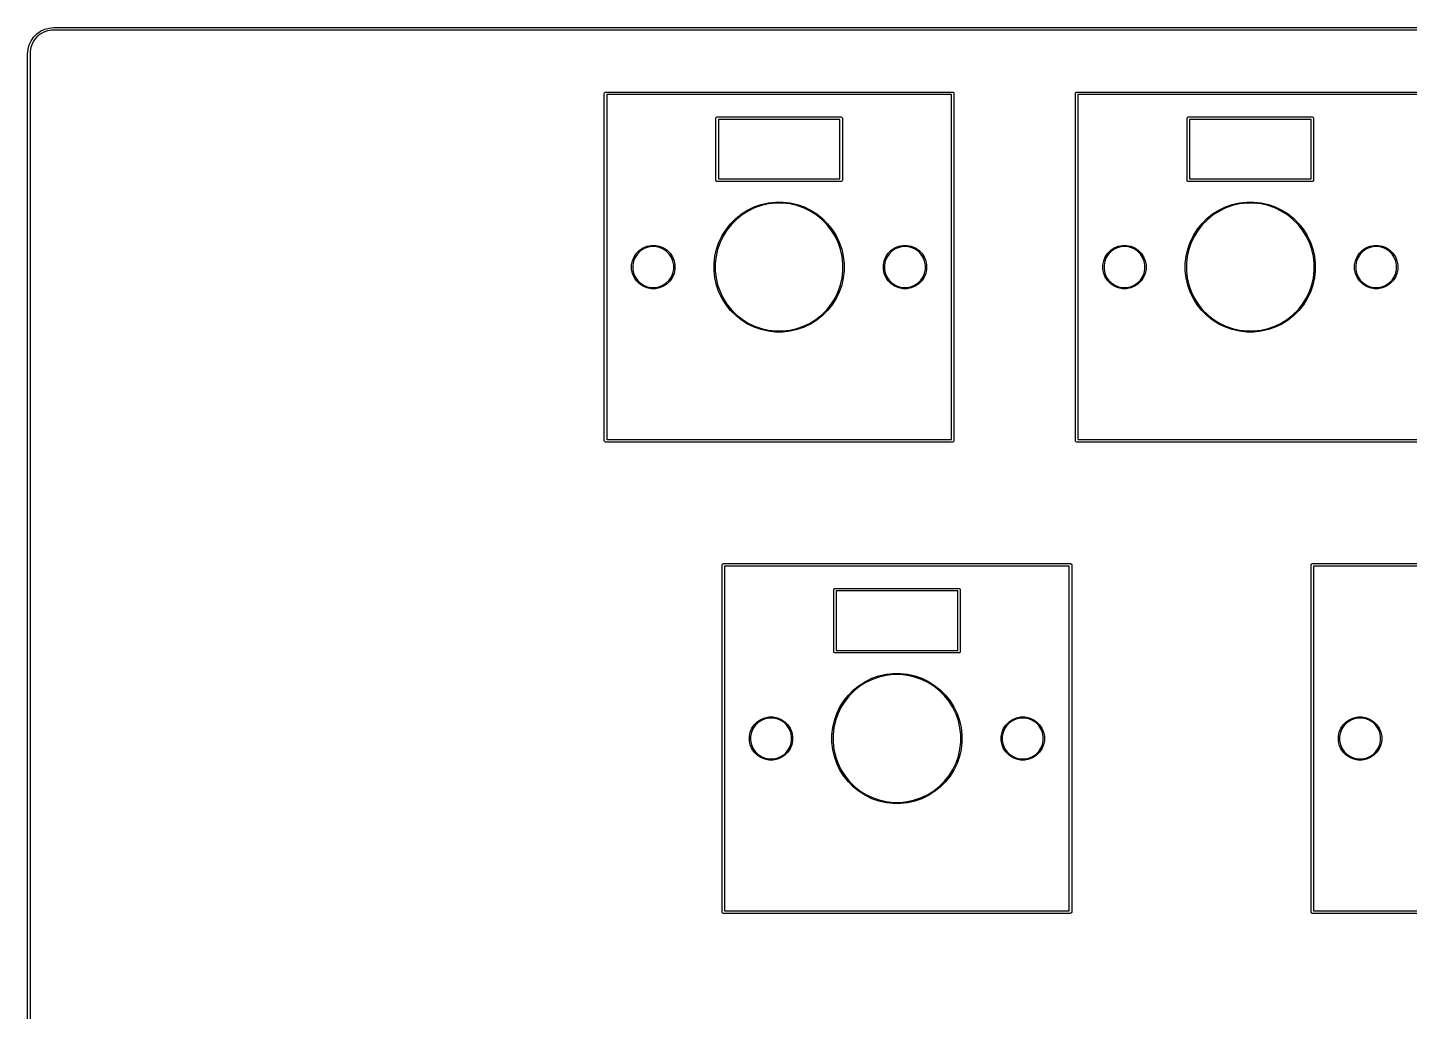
# Model space of a CAD drawing. Extents: x -11 to 295, y -114 to 10.
# Drawn here: x -11.3 to 44.4, y -30 to 9.7 of the extents above; entities that cross this region are included whole.
import ezdxf

# ---------------------------------------------------------------- set-up
doc = ezdxf.new("R2010")
doc.units = 0
doc.layers.add('BLACK', color=7, linetype='CONTINUOUS')

msp = doc.modelspace()

# ---------------------------------------------------------------- linework, layer by layer
at = {"layer": 'BLACK', "linetype": 'CONTINUOUS'}
for p, q in [((-10.924927, 9.404347), (-10.775, 9.509327)), ((-10.775, 9.509327), (-10.609121, 9.586678)), ((-10.496817, 9.521135), (-10.653021, 9.464282)), ((-10.609121, 9.586678), (-10.432331, 9.634048)), ((-10.333114, 9.55), (-10.496817, 9.521135)), ((-10.432331, 9.634048), (-10.25, 9.65)), ((-10.25, 9.55), (-10.333114, 9.55)), ((-10.25, 9.65), (157.25, 9.65)), ((157.225, 9.55), (-10.25, 9.55)), ((-11.284048, 8.782331), (-11.236678, 8.959121)), ((-11.236678, 8.959121), (-11.159327, 9.125)), ((-11.114282, 9.003021), (-11.171135, 8.846817)), ((-11.159327, 9.125), (-11.054347, 9.274927)), ((-11.031167, 9.146979), (-11.114282, 9.003021)), ((-11.054347, 9.274927), (-10.924927, 9.404347)), ((-10.924318, 9.274318), (-11.031167, 9.146979)), ((-10.796979, 9.381167), (-10.924318, 9.274318)), ((-10.653021, 9.464282), (-10.796979, 9.381167)), ((-11.3, 8.6), (-11.284048, 8.782331)), ((-11.3, -84.6), (-11.3, 8.6)), ((-11.171135, 8.846817), (-11.2, 8.683114)), ((-11.2, 8.683114), (-11.2, 8.6)), ((-11.2, 8.6), (-11.2, -84.6)), ((11.95, 7), (11.953806, 7.019134)), ((11.95, -7), (11.95, 7)), ((11.953806, 7.019134), (11.980866, 7.046194)), ((11.980866, 7.046194), (12, 7.05)), ((12, 7.05), (26, 7.05)), ((12.05, 6.95), (12.05, -6.95)), ((25.95, 6.95), (12.05, 6.95)), ((25.95, -6.95), (25.95, 6.95)), ((26, 7.05), (26.019134, 7.046194)), ((26.019134, 7.046194), (26.046194, 7.019134)), ((26.046194, 7.019134), (26.05, 7)), ((26.05, 7), (26.05, -7)), ((30.95, 7), (30.953806, 7.019134)), ((30.95, -7), (30.95, 7)), ((30.953806, 7.019134), (30.980866, 7.046194)), ((30.980866, 7.046194), (31, 7.05)), ((31, 7.05), (45, 7.05)), ((31.05, 6.95), (31.05, -6.95)), ((44.95, 6.95), (31.05, 6.95)), ((16.45, 6), (16.453806, 6.019134)), ((16.45, 3.5), (16.45, 6)), ((16.453806, 6.019134), (16.480866, 6.046194)), ((16.480866, 6.046194), (16.5, 6.05)), ((16.5, 6.05), (21.5, 6.05)), ((16.55, 5.95), (16.55, 3.55)), ((21.45, 5.95), (16.55, 5.95)), ((21.45, 3.55), (21.45, 5.95)), ((21.5, 6.05), (21.519134, 6.046194)), ((21.519134, 6.046194), (21.546194, 6.019134)), ((21.546194, 6.019134), (21.55, 6)), ((21.55, 6), (21.55, 3.5)), ((35.45, 6), (35.453806, 6.019134)), ((35.45, 3.5), (35.45, 6)), ((35.453806, 6.019134), (35.480866, 6.046194)), ((35.480866, 6.046194), (35.5, 6.05)), ((35.5, 6.05), (40.5, 6.05)), ((35.55, 5.95), (35.55, 3.55)), ((40.45, 5.95), (35.55, 5.95)), ((40.45, 3.55), (40.45, 5.95)), ((40.5, 6.05), (40.519134, 6.046194)), ((40.519134, 6.046194), (40.546194, 6.019134)), ((40.546194, 6.019134), (40.55, 6)), ((40.55, 6), (40.55, 3.5)), ((16.453806, 3.480866), (16.45, 3.5)), ((16.480866, 3.453806), (16.453806, 3.480866)), ((16.5, 3.45), (16.480866, 3.453806)), ((21.5, 3.45), (16.5, 3.45)), ((16.55, 3.55), (21.45, 3.55)), ((21.519134, 3.453806), (21.5, 3.45)), ((21.546194, 3.480866), (21.519134, 3.453806)), ((21.55, 3.5), (21.546194, 3.480866)), ((35.453806, 3.480866), (35.45, 3.5)), ((35.480866, 3.453806), (35.453806, 3.480866)), ((35.5, 3.45), (35.480866, 3.453806)), ((40.5, 3.45), (35.5, 3.45)), ((35.55, 3.55), (40.45, 3.55)), ((40.519134, 3.453806), (40.5, 3.45)), ((40.546194, 3.480866), (40.519134, 3.453806)), ((40.55, 3.5), (40.546194, 3.480866)), ((17.480988, 2.140847), (17.730238, 2.297461)), ((17.752461, 2.257251), (17.507574, 2.103378)), ((17.730238, 2.297461), (17.995456, 2.425184)), ((18.013038, 2.382738), (17.752461, 2.257251)), ((17.995456, 2.425184), (18.273307, 2.522408)), ((18.286025, 2.478261), (18.013038, 2.382738)), ((18.273307, 2.522408), (18.560296, 2.587911)), ((18.567992, 2.542618), (18.286025, 2.478261)), ((18.560296, 2.587911), (18.852815, 2.62087)), ((18.855391, 2.575), (18.567992, 2.542618)), ((18.852815, 2.62087), (19.147185, 2.62087)), ((19.144609, 2.575), (18.855391, 2.575)), ((19.432008, 2.542618), (19.144609, 2.575)), ((19.147185, 2.62087), (19.439704, 2.587911)), ((19.713975, 2.478261), (19.432008, 2.542618)), ((19.439704, 2.587911), (19.726693, 2.522408)), ((19.986962, 2.382738), (19.713975, 2.478261)), ((19.726693, 2.522408), (20.004544, 2.425184)), ((20.247539, 2.257251), (19.986962, 2.382738)), ((20.004544, 2.425184), (20.269762, 2.297461)), ((20.492426, 2.103378), (20.247539, 2.257251)), ((20.269762, 2.297461), (20.519012, 2.140847)), ((36.480988, 2.140847), (36.730238, 2.297461)), ((36.752461, 2.257251), (36.507574, 2.103378)), ((36.730238, 2.297461), (36.995456, 2.425184)), ((37.013038, 2.382738), (36.752461, 2.257251)), ((36.995456, 2.425184), (37.273307, 2.522408)), ((37.286025, 2.478261), (37.013038, 2.382738)), ((37.273307, 2.522408), (37.560296, 2.587911)), ((37.567992, 2.542618), (37.286025, 2.478261)), ((37.560296, 2.587911), (37.852815, 2.62087)), ((37.855391, 2.575), (37.567992, 2.542618)), ((37.852815, 2.62087), (38.147185, 2.62087)), ((38.144609, 2.575), (37.855391, 2.575)), ((38.432008, 2.542618), (38.144609, 2.575)), ((38.147185, 2.62087), (38.439704, 2.587911)), ((38.713975, 2.478261), (38.432008, 2.542618)), ((38.439704, 2.587911), (38.726693, 2.522408)), ((38.986962, 2.382738), (38.713975, 2.478261)), ((38.726693, 2.522408), (39.004544, 2.425184)), ((39.247539, 2.257251), (38.986962, 2.382738)), ((39.004544, 2.425184), (39.269762, 2.297461)), ((39.492426, 2.103378), (39.247539, 2.257251)), ((39.269762, 2.297461), (39.519012, 2.140847)), ((16.859153, 1.519012), (17.042689, 1.74916)), ((17.076946, 1.718546), (16.896622, 1.492426)), ((17.042689, 1.74916), (17.25084, 1.957311)), ((17.281454, 1.923054), (17.076946, 1.718546)), ((17.25084, 1.957311), (17.480988, 2.140847)), ((17.507574, 2.103378), (17.281454, 1.923054)), ((20.718546, 1.923054), (20.492426, 2.103378)), ((20.519012, 2.140847), (20.74916, 1.957311)), ((20.923054, 1.718546), (20.718546, 1.923054)), ((20.74916, 1.957311), (20.957311, 1.74916)), ((21.103378, 1.492426), (20.923054, 1.718546)), ((20.957311, 1.74916), (21.140847, 1.519012)), ((35.859153, 1.519012), (36.042689, 1.74916)), ((36.076946, 1.718546), (35.896622, 1.492426)), ((36.042689, 1.74916), (36.25084, 1.957311)), ((36.281454, 1.923054), (36.076946, 1.718546)), ((36.25084, 1.957311), (36.480988, 2.140847)), ((36.507574, 2.103378), (36.281454, 1.923054)), ((39.718546, 1.923054), (39.492426, 2.103378)), ((39.519012, 2.140847), (39.74916, 1.957311)), ((39.923054, 1.718546), (39.718546, 1.923054)), ((39.74916, 1.957311), (39.957311, 1.74916)), ((40.103378, 1.492426), (39.923054, 1.718546)), ((39.957311, 1.74916), (40.140847, 1.519012)), ((16.574816, 1.004544), (16.702539, 1.269762)), ((16.742749, 1.247539), (16.617262, 0.986962)), ((16.702539, 1.269762), (16.859153, 1.519012)), ((16.896622, 1.492426), (16.742749, 1.247539)), ((21.257251, 1.247539), (21.103378, 1.492426)), ((21.140847, 1.519012), (21.297461, 1.269762)), ((21.382738, 0.986962), (21.257251, 1.247539)), ((21.297461, 1.269762), (21.425184, 1.004544)), ((35.574816, 1.004544), (35.702539, 1.269762)), ((35.742749, 1.247539), (35.617262, 0.986962)), ((35.702539, 1.269762), (35.859153, 1.519012)), ((35.896622, 1.492426), (35.742749, 1.247539)), ((40.257251, 1.247539), (40.103378, 1.492426)), ((40.140847, 1.519012), (40.297461, 1.269762)), ((40.382738, 0.986962), (40.257251, 1.247539)), ((40.297461, 1.269762), (40.425184, 1.004544)), ((13.248616, 0.555094), (13.369906, 0.676384)), ((13.399093, 0.640819), (13.284181, 0.525907)), ((13.369906, 0.676384), (13.512528, 0.771681)), ((13.534216, 0.731106), (13.399093, 0.640819)), ((13.512528, 0.771681), (13.671001, 0.837323)), ((13.684356, 0.793296), (13.534216, 0.731106)), ((13.671001, 0.837323), (13.839235, 0.870787)), ((13.843745, 0.825), (13.684356, 0.793296)), ((13.839235, 0.870787), (14.010765, 0.870787)), ((14.006255, 0.825), (13.843745, 0.825)), ((14.165644, 0.793296), (14.006255, 0.825)), ((14.010765, 0.870787), (14.178999, 0.837323)), ((14.315784, 0.731106), (14.165644, 0.793296)), ((14.178999, 0.837323), (14.337472, 0.771681)), ((14.450907, 0.640819), (14.315784, 0.731106)), ((14.337472, 0.771681), (14.480094, 0.676384)), ((14.565819, 0.525907), (14.450907, 0.640819)), ((14.480094, 0.676384), (14.601384, 0.555094)), ((16.412089, 0.439704), (16.477592, 0.726693)), ((16.521739, 0.713975), (16.457382, 0.432008)), ((16.477592, 0.726693), (16.574816, 1.004544)), ((16.617262, 0.986962), (16.521739, 0.713975)), ((21.478261, 0.713975), (21.382738, 0.986962)), ((21.425184, 1.004544), (21.522408, 0.726693)), ((21.542618, 0.432008), (21.478261, 0.713975)), ((21.522408, 0.726693), (21.587911, 0.439704)), ((23.398616, 0.555094), (23.519906, 0.676384)), ((23.549093, 0.640819), (23.434181, 0.525907)), ((23.519906, 0.676384), (23.662528, 0.771681)), ((23.684216, 0.731106), (23.549093, 0.640819)), ((23.662528, 0.771681), (23.821001, 0.837323)), ((23.834356, 0.793296), (23.684216, 0.731106)), ((23.821001, 0.837323), (23.989235, 0.870787)), ((23.993745, 0.825), (23.834356, 0.793296)), ((23.989235, 0.870787), (24.160765, 0.870787)), ((24.156255, 0.825), (23.993745, 0.825)), ((24.315644, 0.793296), (24.156255, 0.825)), ((24.160765, 0.870787), (24.328999, 0.837323)), ((24.465784, 0.731106), (24.315644, 0.793296)), ((24.328999, 0.837323), (24.487472, 0.771681)), ((24.600907, 0.640819), (24.465784, 0.731106)), ((24.487472, 0.771681), (24.630094, 0.676384)), ((24.715819, 0.525907), (24.600907, 0.640819)), ((24.630094, 0.676384), (24.751384, 0.555094)), ((32.248616, 0.555094), (32.369906, 0.676384)), ((32.399093, 0.640819), (32.284181, 0.525907)), ((32.369906, 0.676384), (32.512528, 0.771681)), ((32.534216, 0.731106), (32.399093, 0.640819)), ((32.512528, 0.771681), (32.671001, 0.837323)), ((32.684356, 0.793296), (32.534216, 0.731106)), ((32.671001, 0.837323), (32.839235, 0.870787)), ((32.843745, 0.825), (32.684356, 0.793296)), ((32.839235, 0.870787), (33.010765, 0.870787)), ((33.006255, 0.825), (32.843745, 0.825)), ((33.165644, 0.793296), (33.006255, 0.825)), ((33.010765, 0.870787), (33.178999, 0.837323)), ((33.315784, 0.731106), (33.165644, 0.793296)), ((33.178999, 0.837323), (33.337472, 0.771681)), ((33.450907, 0.640819), (33.315784, 0.731106)), ((33.337472, 0.771681), (33.480094, 0.676384)), ((33.565819, 0.525907), (33.450907, 0.640819)), ((33.480094, 0.676384), (33.601384, 0.555094)), ((35.412089, 0.439704), (35.477592, 0.726693)), ((35.521739, 0.713975), (35.457382, 0.432008)), ((35.477592, 0.726693), (35.574816, 1.004544)), ((35.617262, 0.986962), (35.521739, 0.713975)), ((40.478261, 0.713975), (40.382738, 0.986962)), ((40.425184, 1.004544), (40.522408, 0.726693)), ((40.542618, 0.432008), (40.478261, 0.713975)), ((40.522408, 0.726693), (40.587911, 0.439704)), ((42.398616, 0.555094), (42.519906, 0.676384)), ((42.549093, 0.640819), (42.434181, 0.525907)), ((42.519906, 0.676384), (42.662528, 0.771681)), ((42.684216, 0.731106), (42.549093, 0.640819)), ((42.662528, 0.771681), (42.821001, 0.837323)), ((42.834356, 0.793296), (42.684216, 0.731106)), ((42.821001, 0.837323), (42.989235, 0.870787)), ((42.993745, 0.825), (42.834356, 0.793296)), ((42.989235, 0.870787), (43.160765, 0.870787)), ((43.156255, 0.825), (42.993745, 0.825)), ((43.315644, 0.793296), (43.156255, 0.825)), ((43.160765, 0.870787), (43.328999, 0.837323)), ((43.465784, 0.731106), (43.315644, 0.793296)), ((43.328999, 0.837323), (43.487472, 0.771681)), ((43.600907, 0.640819), (43.465784, 0.731106)), ((43.487472, 0.771681), (43.630094, 0.676384)), ((43.715819, 0.525907), (43.600907, 0.640819)), ((43.630094, 0.676384), (43.751384, 0.555094)), ((13.054213, 0.085765), (13.087677, 0.253999)), ((13.054213, 0.081255), (13.054213, 0.085765)), ((13.054213, -0.085765), (13.054213, 0.081255)), ((13.087677, 0.253999), (13.153319, 0.412472)), ((13.131704, 0.240644), (13.1, 0.081255)), ((13.1, 0.081255), (13.1, -0.081255)), ((13.193894, 0.390784), (13.131704, 0.240644)), ((13.153319, 0.412472), (13.248616, 0.555094)), ((13.284181, 0.525907), (13.193894, 0.390784)), ((14.656106, 0.390784), (14.565819, 0.525907)), ((14.601384, 0.555094), (14.696681, 0.412472)), ((14.718296, 0.240644), (14.656106, 0.390784)), ((14.696681, 0.412472), (14.762323, 0.253999)), ((14.75, 0.081255), (14.718296, 0.240644)), ((14.75, -0.081255), (14.75, 0.081255)), ((14.762323, 0.253999), (14.795787, 0.085765)), ((14.795787, 0.085765), (14.795787, -0.085765)), ((16.37913, 0.147185), (16.412089, 0.439704)), ((16.37913, 0.144609), (16.37913, 0.147185)), ((16.37913, -0.147185), (16.37913, 0.144609)), ((16.457382, 0.432008), (16.425, 0.144609)), ((16.425, 0.144609), (16.425, -0.144609)), ((21.575, 0.144609), (21.542618, 0.432008)), ((21.575, -0.144609), (21.575, 0.144609)), ((21.587911, 0.439704), (21.62087, 0.147185)), ((21.62087, 0.147185), (21.62087, -0.147185)), ((23.204213, 0.085765), (23.237677, 0.253999)), ((23.204213, 0.081255), (23.204213, 0.085765)), ((23.204213, -0.085765), (23.204213, 0.081255)), ((23.237677, 0.253999), (23.303319, 0.412472)), ((23.281704, 0.240644), (23.25, 0.081255)), ((23.25, 0.081255), (23.25, -0.081255)), ((23.343894, 0.390784), (23.281704, 0.240644)), ((23.303319, 0.412472), (23.398616, 0.555094)), ((23.434181, 0.525907), (23.343894, 0.390784)), ((24.806106, 0.390784), (24.715819, 0.525907)), ((24.751384, 0.555094), (24.846681, 0.412472)), ((24.868296, 0.240644), (24.806106, 0.390784)), ((24.846681, 0.412472), (24.912323, 0.253999)), ((24.9, 0.081255), (24.868296, 0.240644)), ((24.9, -0.081255), (24.9, 0.081255)), ((24.912323, 0.253999), (24.945787, 0.085765)), ((24.945787, 0.085765), (24.945787, -0.085765)), ((32.054213, 0.085765), (32.087677, 0.253999)), ((32.054213, 0.081255), (32.054213, 0.085765)), ((32.054213, -0.085765), (32.054213, 0.081255)), ((32.087677, 0.253999), (32.153319, 0.412472)), ((32.131704, 0.240644), (32.1, 0.081255)), ((32.1, 0.081255), (32.1, -0.081255)), ((32.193894, 0.390784), (32.131704, 0.240644)), ((32.153319, 0.412472), (32.248616, 0.555094)), ((32.284181, 0.525907), (32.193894, 0.390784)), ((33.656106, 0.390784), (33.565819, 0.525907)), ((33.601384, 0.555094), (33.696681, 0.412472)), ((33.718296, 0.240644), (33.656106, 0.390784)), ((33.696681, 0.412472), (33.762323, 0.253999)), ((33.75, 0.081255), (33.718296, 0.240644)), ((33.75, -0.081255), (33.75, 0.081255)), ((33.762323, 0.253999), (33.795787, 0.085765)), ((33.795787, 0.085765), (33.795787, -0.085765)), ((35.37913, 0.147185), (35.412089, 0.439704)), ((35.37913, 0.144609), (35.37913, 0.147185)), ((35.37913, -0.147185), (35.37913, 0.144609)), ((35.457382, 0.432008), (35.425, 0.144609)), ((35.425, 0.144609), (35.425, -0.144609)), ((40.575, 0.144609), (40.542618, 0.432008)), ((40.575, -0.144609), (40.575, 0.144609)), ((40.587911, 0.439704), (40.62087, 0.147185)), ((40.62087, 0.147185), (40.62087, -0.147185)), ((42.204213, 0.085765), (42.237677, 0.253999)), ((42.204213, 0.081255), (42.204213, 0.085765)), ((42.204213, -0.085765), (42.204213, 0.081255)), ((42.237677, 0.253999), (42.303319, 0.412472)), ((42.281704, 0.240644), (42.25, 0.081255)), ((42.25, 0.081255), (42.25, -0.081255)), ((42.343894, 0.390784), (42.281704, 0.240644)), ((42.303319, 0.412472), (42.398616, 0.555094)), ((42.434181, 0.525907), (42.343894, 0.390784)), ((43.806106, 0.390784), (43.715819, 0.525907)), ((43.751384, 0.555094), (43.846681, 0.412472)), ((43.868296, 0.240644), (43.806106, 0.390784)), ((43.846681, 0.412472), (43.912323, 0.253999)), ((43.9, 0.081255), (43.868296, 0.240644)), ((43.9, -0.081255), (43.9, 0.081255)), ((43.912323, 0.253999), (43.945787, 0.085765)), ((43.945787, 0.085765), (43.945787, -0.085765)), ((13.087677, -0.253999), (13.054213, -0.085765)), ((13.153319, -0.412472), (13.087677, -0.253999)), ((13.1, -0.081255), (13.131704, -0.240644)), ((13.131704, -0.240644), (13.193894, -0.390784)), ((13.248616, -0.555094), (13.153319, -0.412472)), ((13.193894, -0.390784), (13.284181, -0.525907)), ((13.369906, -0.676384), (13.248616, -0.555094)), ((13.284181, -0.525907), (13.399093, -0.640819)), ((14.450907, -0.640819), (14.565819, -0.525907)), ((14.601384, -0.555094), (14.480094, -0.676384)), ((14.565819, -0.525907), (14.656106, -0.390784)), ((14.696681, -0.412472), (14.601384, -0.555094)), ((14.656106, -0.390784), (14.718296, -0.240644)), ((14.762323, -0.253999), (14.696681, -0.412472)), ((14.718296, -0.240644), (14.75, -0.081255)), ((14.795787, -0.085765), (14.762323, -0.253999)), ((16.412089, -0.439704), (16.37913, -0.147185)), ((16.477592, -0.726693), (16.412089, -0.439704)), ((16.425, -0.144609), (16.457382, -0.432008)), ((16.457382, -0.432008), (16.521739, -0.713975)), ((21.478261, -0.713975), (21.542618, -0.432008)), ((21.587911, -0.439704), (21.522408, -0.726693)), ((21.542618, -0.432008), (21.575, -0.144609)), ((21.62087, -0.147185), (21.587911, -0.439704)), ((23.237677, -0.253999), (23.204213, -0.085765)), ((23.303319, -0.412472), (23.237677, -0.253999)), ((23.25, -0.081255), (23.281704, -0.240644)), ((23.281704, -0.240644), (23.343894, -0.390784)), ((23.398616, -0.555094), (23.303319, -0.412472)), ((23.343894, -0.390784), (23.434181, -0.525907)), ((23.519906, -0.676384), (23.398616, -0.555094)), ((23.434181, -0.525907), (23.549093, -0.640819)), ((24.600907, -0.640819), (24.715819, -0.525907)), ((24.751384, -0.555094), (24.630094, -0.676384)), ((24.715819, -0.525907), (24.806106, -0.390784)), ((24.846681, -0.412472), (24.751384, -0.555094)), ((24.806106, -0.390784), (24.868296, -0.240644)), ((24.912323, -0.253999), (24.846681, -0.412472)), ((24.868296, -0.240644), (24.9, -0.081255)), ((24.945787, -0.085765), (24.912323, -0.253999)), ((32.087677, -0.253999), (32.054213, -0.085765)), ((32.153319, -0.412472), (32.087677, -0.253999)), ((32.1, -0.081255), (32.131704, -0.240644)), ((32.131704, -0.240644), (32.193894, -0.390784)), ((32.248616, -0.555094), (32.153319, -0.412472)), ((32.193894, -0.390784), (32.284181, -0.525907)), ((32.369906, -0.676384), (32.248616, -0.555094)), ((32.284181, -0.525907), (32.399093, -0.640819)), ((33.450907, -0.640819), (33.565819, -0.525907)), ((33.601384, -0.555094), (33.480094, -0.676384)), ((33.565819, -0.525907), (33.656106, -0.390784)), ((33.696681, -0.412472), (33.601384, -0.555094)), ((33.656106, -0.390784), (33.718296, -0.240644)), ((33.762323, -0.253999), (33.696681, -0.412472)), ((33.718296, -0.240644), (33.75, -0.081255)), ((33.795787, -0.085765), (33.762323, -0.253999)), ((35.412089, -0.439704), (35.37913, -0.147185)), ((35.477592, -0.726693), (35.412089, -0.439704)), ((35.425, -0.144609), (35.457382, -0.432008)), ((35.457382, -0.432008), (35.521739, -0.713975)), ((40.478261, -0.713975), (40.542618, -0.432008)), ((40.587911, -0.439704), (40.522408, -0.726693)), ((40.542618, -0.432008), (40.575, -0.144609)), ((40.62087, -0.147185), (40.587911, -0.439704)), ((42.237677, -0.253999), (42.204213, -0.085765)), ((42.303319, -0.412472), (42.237677, -0.253999)), ((42.25, -0.081255), (42.281704, -0.240644)), ((42.281704, -0.240644), (42.343894, -0.390784)), ((42.398616, -0.555094), (42.303319, -0.412472)), ((42.343894, -0.390784), (42.434181, -0.525907)), ((42.519906, -0.676384), (42.398616, -0.555094)), ((42.434181, -0.525907), (42.549093, -0.640819)), ((43.600907, -0.640819), (43.715819, -0.525907)), ((43.751384, -0.555094), (43.630094, -0.676384)), ((43.715819, -0.525907), (43.806106, -0.390784)), ((43.846681, -0.412472), (43.751384, -0.555094)), ((43.806106, -0.390784), (43.868296, -0.240644)), ((43.912323, -0.253999), (43.846681, -0.412472)), ((43.868296, -0.240644), (43.9, -0.081255)), ((43.945787, -0.085765), (43.912323, -0.253999)), ((13.512528, -0.771681), (13.369906, -0.676384)), ((13.399093, -0.640819), (13.534216, -0.731106)), ((13.671001, -0.837323), (13.512528, -0.771681)), ((13.534216, -0.731106), (13.684356, -0.793296)), ((13.839235, -0.870787), (13.671001, -0.837323)), ((13.684356, -0.793296), (13.843745, -0.825)), ((14.010765, -0.870787), (13.839235, -0.870787)), ((13.843745, -0.825), (14.006255, -0.825)), ((14.006255, -0.825), (14.165644, -0.793296)), ((14.178999, -0.837323), (14.010765, -0.870787)), ((14.165644, -0.793296), (14.315784, -0.731106)), ((14.337472, -0.771681), (14.178999, -0.837323)), ((14.315784, -0.731106), (14.450907, -0.640819)), ((14.480094, -0.676384), (14.337472, -0.771681)), ((16.574816, -1.004544), (16.477592, -0.726693)), ((16.521739, -0.713975), (16.617262, -0.986962)), ((16.702539, -1.269762), (16.574816, -1.004544)), ((16.617262, -0.986962), (16.742749, -1.247539)), ((21.257251, -1.247539), (21.382738, -0.986962)), ((21.425184, -1.004544), (21.297461, -1.269762)), ((21.382738, -0.986962), (21.478261, -0.713975)), ((21.522408, -0.726693), (21.425184, -1.004544)), ((23.662528, -0.771681), (23.519906, -0.676384)), ((23.549093, -0.640819), (23.684216, -0.731106)), ((23.821001, -0.837323), (23.662528, -0.771681)), ((23.684216, -0.731106), (23.834356, -0.793296)), ((23.989235, -0.870787), (23.821001, -0.837323)), ((23.834356, -0.793296), (23.993745, -0.825)), ((24.160765, -0.870787), (23.989235, -0.870787)), ((23.993745, -0.825), (24.156255, -0.825)), ((24.156255, -0.825), (24.315644, -0.793296)), ((24.328999, -0.837323), (24.160765, -0.870787)), ((24.315644, -0.793296), (24.465784, -0.731106)), ((24.487472, -0.771681), (24.328999, -0.837323)), ((24.465784, -0.731106), (24.600907, -0.640819)), ((24.630094, -0.676384), (24.487472, -0.771681)), ((32.512528, -0.771681), (32.369906, -0.676384)), ((32.399093, -0.640819), (32.534216, -0.731106)), ((32.671001, -0.837323), (32.512528, -0.771681)), ((32.534216, -0.731106), (32.684356, -0.793296)), ((32.839235, -0.870787), (32.671001, -0.837323)), ((32.684356, -0.793296), (32.843745, -0.825)), ((33.010765, -0.870787), (32.839235, -0.870787)), ((32.843745, -0.825), (33.006255, -0.825)), ((33.006255, -0.825), (33.165644, -0.793296)), ((33.178999, -0.837323), (33.010765, -0.870787)), ((33.165644, -0.793296), (33.315784, -0.731106)), ((33.337472, -0.771681), (33.178999, -0.837323)), ((33.315784, -0.731106), (33.450907, -0.640819)), ((33.480094, -0.676384), (33.337472, -0.771681)), ((35.574816, -1.004544), (35.477592, -0.726693)), ((35.521739, -0.713975), (35.617262, -0.986962)), ((35.702539, -1.269762), (35.574816, -1.004544)), ((35.617262, -0.986962), (35.742749, -1.247539)), ((40.257251, -1.247539), (40.382738, -0.986962)), ((40.425184, -1.004544), (40.297461, -1.269762)), ((40.382738, -0.986962), (40.478261, -0.713975)), ((40.522408, -0.726693), (40.425184, -1.004544)), ((42.662528, -0.771681), (42.519906, -0.676384)), ((42.549093, -0.640819), (42.684216, -0.731106)), ((42.821001, -0.837323), (42.662528, -0.771681)), ((42.684216, -0.731106), (42.834356, -0.793296)), ((42.989235, -0.870787), (42.821001, -0.837323)), ((42.834356, -0.793296), (42.993745, -0.825)), ((43.160765, -0.870787), (42.989235, -0.870787)), ((42.993745, -0.825), (43.156255, -0.825)), ((43.156255, -0.825), (43.315644, -0.793296)), ((43.328999, -0.837323), (43.160765, -0.870787)), ((43.315644, -0.793296), (43.465784, -0.731106)), ((43.487472, -0.771681), (43.328999, -0.837323)), ((43.465784, -0.731106), (43.600907, -0.640819)), ((43.630094, -0.676384), (43.487472, -0.771681)), ((16.859153, -1.519012), (16.702539, -1.269762)), ((16.742749, -1.247539), (16.896622, -1.492426)), ((17.042689, -1.74916), (16.859153, -1.519012)), ((16.896622, -1.492426), (17.076946, -1.718546)), ((20.923054, -1.718546), (21.103378, -1.492426)), ((21.140847, -1.519012), (20.957311, -1.74916)), ((21.103378, -1.492426), (21.257251, -1.247539)), ((21.297461, -1.269762), (21.140847, -1.519012)), ((35.859153, -1.519012), (35.702539, -1.269762)), ((35.742749, -1.247539), (35.896622, -1.492426)), ((36.042689, -1.74916), (35.859153, -1.519012)), ((35.896622, -1.492426), (36.076946, -1.718546)), ((39.923054, -1.718546), (40.103378, -1.492426)), ((40.140847, -1.519012), (39.957311, -1.74916)), ((40.103378, -1.492426), (40.257251, -1.247539)), ((40.297461, -1.269762), (40.140847, -1.519012)), ((17.25084, -1.957311), (17.042689, -1.74916)), ((17.076946, -1.718546), (17.281454, -1.923054)), ((17.480988, -2.140847), (17.25084, -1.957311)), ((17.281454, -1.923054), (17.507574, -2.103378)), ((17.730238, -2.297461), (17.480988, -2.140847)), ((17.507574, -2.103378), (17.752461, -2.257251)), ((20.247539, -2.257251), (20.492426, -2.103378)), ((20.519012, -2.140847), (20.269762, -2.297461)), ((20.492426, -2.103378), (20.718546, -1.923054)), ((20.74916, -1.957311), (20.519012, -2.140847)), ((20.718546, -1.923054), (20.923054, -1.718546)), ((20.957311, -1.74916), (20.74916, -1.957311)), ((36.25084, -1.957311), (36.042689, -1.74916)), ((36.076946, -1.718546), (36.281454, -1.923054)), ((36.480988, -2.140847), (36.25084, -1.957311)), ((36.281454, -1.923054), (36.507574, -2.103378)), ((36.730238, -2.297461), (36.480988, -2.140847)), ((36.507574, -2.103378), (36.752461, -2.257251)), ((39.247539, -2.257251), (39.492426, -2.103378)), ((39.519012, -2.140847), (39.269762, -2.297461)), ((39.492426, -2.103378), (39.718546, -1.923054)), ((39.74916, -1.957311), (39.519012, -2.140847)), ((39.718546, -1.923054), (39.923054, -1.718546)), ((39.957311, -1.74916), (39.74916, -1.957311)), ((17.995456, -2.425184), (17.730238, -2.297461)), ((17.752461, -2.257251), (18.013038, -2.382738)), ((18.273307, -2.522408), (17.995456, -2.425184)), ((18.013038, -2.382738), (18.286025, -2.478261)), ((18.560296, -2.587911), (18.273307, -2.522408)), ((18.286025, -2.478261), (18.567992, -2.542618)), ((18.852815, -2.62087), (18.560296, -2.587911)), ((18.567992, -2.542618), (18.855391, -2.575)), ((19.147185, -2.62087), (18.852815, -2.62087)), ((18.855391, -2.575), (19.144609, -2.575)), ((19.144609, -2.575), (19.432008, -2.542618)), ((19.439704, -2.587911), (19.147185, -2.62087)), ((19.432008, -2.542618), (19.713975, -2.478261)), ((19.726693, -2.522408), (19.439704, -2.587911)), ((19.713975, -2.478261), (19.986962, -2.382738)), ((20.004544, -2.425184), (19.726693, -2.522408)), ((19.986962, -2.382738), (20.247539, -2.257251)), ((20.269762, -2.297461), (20.004544, -2.425184)), ((36.995456, -2.425184), (36.730238, -2.297461)), ((36.752461, -2.257251), (37.013038, -2.382738)), ((37.273307, -2.522408), (36.995456, -2.425184)), ((37.013038, -2.382738), (37.286025, -2.478261)), ((37.560296, -2.587911), (37.273307, -2.522408)), ((37.286025, -2.478261), (37.567992, -2.542618)), ((37.852815, -2.62087), (37.560296, -2.587911)), ((37.567992, -2.542618), (37.855391, -2.575)), ((38.147185, -2.62087), (37.852815, -2.62087)), ((37.855391, -2.575), (38.144609, -2.575)), ((38.144609, -2.575), (38.432008, -2.542618)), ((38.439704, -2.587911), (38.147185, -2.62087)), ((38.432008, -2.542618), (38.713975, -2.478261)), ((38.726693, -2.522408), (38.439704, -2.587911)), ((38.713975, -2.478261), (38.986962, -2.382738)), ((39.004544, -2.425184), (38.726693, -2.522408)), ((38.986962, -2.382738), (39.247539, -2.257251)), ((39.269762, -2.297461), (39.004544, -2.425184)), ((11.953806, -7.019134), (11.95, -7)), ((11.980866, -7.046194), (11.953806, -7.019134)), ((12, -7.05), (11.980866, -7.046194)), ((26, -7.05), (12, -7.05)), ((12.05, -6.95), (25.95, -6.95)), ((26.019134, -7.046194), (26, -7.05)), ((26.046194, -7.019134), (26.019134, -7.046194)), ((26.05, -7), (26.046194, -7.019134)), ((30.953806, -7.019134), (30.95, -7)), ((30.980866, -7.046194), (30.953806, -7.019134)), ((31, -7.05), (30.980866, -7.046194)), ((45, -7.05), (31, -7.05)), ((31.05, -6.95), (44.95, -6.95)), ((16.7, -12), (16.703806, -11.980866)), ((16.7, -26), (16.7, -12)), ((16.703806, -11.980866), (16.730866, -11.953806)), ((16.730866, -11.953806), (16.75, -11.95)), ((16.75, -11.95), (30.75, -11.95)), ((16.8, -12.05), (16.8, -25.95)), ((30.7, -12.05), (16.8, -12.05)), ((30.7, -25.95), (30.7, -12.05)), ((30.75, -11.95), (30.769134, -11.953806)), ((30.769134, -11.953806), (30.796194, -11.980866)), ((30.796194, -11.980866), (30.8, -12)), ((30.8, -12), (30.8, -26)), ((40.45, -12), (40.453806, -11.980866)), ((40.45, -26), (40.45, -12)), ((40.453806, -11.980866), (40.480866, -11.953806)), ((40.480866, -11.953806), (40.5, -11.95)), ((40.5, -11.95), (54.5, -11.95)), ((40.55, -12.05), (40.55, -25.95)), ((54.45, -12.05), (40.55, -12.05)), ((21.2, -13), (21.203806, -12.980866)), ((21.2, -15.5), (21.2, -13)), ((21.203806, -12.980866), (21.230866, -12.953806)), ((21.230866, -12.953806), (21.25, -12.95)), ((21.25, -12.95), (26.25, -12.95)), ((21.3, -13.05), (21.3, -15.45)), ((26.2, -13.05), (21.3, -13.05)), ((26.2, -15.45), (26.2, -13.05)), ((26.25, -12.95), (26.269134, -12.953806)), ((26.269134, -12.953806), (26.296194, -12.980866)), ((26.296194, -12.980866), (26.3, -13)), ((26.3, -13), (26.3, -15.5)), ((21.203806, -15.519134), (21.2, -15.5)), ((21.230866, -15.546194), (21.203806, -15.519134)), ((21.25, -15.55), (21.230866, -15.546194)), ((26.25, -15.55), (21.25, -15.55)), ((21.3, -15.45), (26.2, -15.45)), ((26.269134, -15.546194), (26.25, -15.55)), ((26.296194, -15.519134), (26.269134, -15.546194)), ((26.3, -15.5), (26.296194, -15.519134)), ((22.230988, -16.859153), (22.480238, -16.702539)), ((22.480238, -16.702539), (22.745456, -16.574816)), ((22.763038, -16.617262), (22.502461, -16.742749)), ((22.745456, -16.574816), (23.023307, -16.477592)), ((23.036025, -16.521739), (22.763038, -16.617262)), ((23.023307, -16.477592), (23.310296, -16.412089)), ((23.317992, -16.457382), (23.036025, -16.521739)), ((23.310296, -16.412089), (23.602815, -16.37913)), ((23.605391, -16.425), (23.317992, -16.457382)), ((23.602815, -16.37913), (23.897185, -16.37913)), ((23.894609, -16.425), (23.605391, -16.425)), ((24.182008, -16.457382), (23.894609, -16.425)), ((23.897185, -16.37913), (24.189704, -16.412089)), ((24.463975, -16.521739), (24.182008, -16.457382)), ((24.189704, -16.412089), (24.476693, -16.477592)), ((24.736962, -16.617262), (24.463975, -16.521739)), ((24.476693, -16.477592), (24.754544, -16.574816)), ((24.997539, -16.742749), (24.736962, -16.617262)), ((24.754544, -16.574816), (25.019762, -16.702539)), ((25.019762, -16.702539), (25.269012, -16.859153)), ((21.609153, -17.480988), (21.792689, -17.25084)), ((21.792689, -17.25084), (22.00084, -17.042689)), ((22.031454, -17.076946), (21.826946, -17.281454)), ((22.00084, -17.042689), (22.230988, -16.859153)), ((22.257574, -16.896622), (22.031454, -17.076946)), ((22.502461, -16.742749), (22.257574, -16.896622)), ((25.242426, -16.896622), (24.997539, -16.742749)), ((25.468546, -17.076946), (25.242426, -16.896622)), ((25.269012, -16.859153), (25.49916, -17.042689)), ((25.673054, -17.281454), (25.468546, -17.076946)), ((25.49916, -17.042689), (25.707311, -17.25084)), ((25.707311, -17.25084), (25.890847, -17.480988)), ((21.324816, -17.995456), (21.452539, -17.730238)), ((21.492749, -17.752461), (21.367262, -18.013038)), ((21.452539, -17.730238), (21.609153, -17.480988)), ((21.646622, -17.507574), (21.492749, -17.752461)), ((21.826946, -17.281454), (21.646622, -17.507574)), ((25.853378, -17.507574), (25.673054, -17.281454)), ((26.007251, -17.752461), (25.853378, -17.507574)), ((25.890847, -17.480988), (26.047461, -17.730238)), ((26.132738, -18.013038), (26.007251, -17.752461)), ((26.047461, -17.730238), (26.175184, -17.995456)), ((17.998616, -18.444906), (18.119906, -18.323616)), ((18.149093, -18.359181), (18.034181, -18.474093)), ((18.119906, -18.323616), (18.262528, -18.228319)), ((18.284216, -18.268894), (18.149093, -18.359181)), ((18.262528, -18.228319), (18.421001, -18.162677)), ((18.434356, -18.206704), (18.284216, -18.268894)), ((18.421001, -18.162677), (18.589235, -18.129213)), ((18.593745, -18.175), (18.434356, -18.206704)), ((18.589235, -18.129213), (18.760765, -18.129213)), ((18.756255, -18.175), (18.593745, -18.175)), ((18.915644, -18.206704), (18.756255, -18.175)), ((18.760765, -18.129213), (18.928999, -18.162677)), ((19.065784, -18.268894), (18.915644, -18.206704)), ((18.928999, -18.162677), (19.087472, -18.228319)), ((19.200907, -18.359181), (19.065784, -18.268894)), ((19.087472, -18.228319), (19.230094, -18.323616)), ((19.315819, -18.474093), (19.200907, -18.359181)), ((19.230094, -18.323616), (19.351384, -18.444906)), ((21.162089, -18.560296), (21.227592, -18.273307)), ((21.271739, -18.286025), (21.207382, -18.567992)), ((21.227592, -18.273307), (21.324816, -17.995456)), ((21.367262, -18.013038), (21.271739, -18.286025)), ((26.228261, -18.286025), (26.132738, -18.013038)), ((26.175184, -17.995456), (26.272408, -18.273307)), ((26.292618, -18.567992), (26.228261, -18.286025)), ((26.272408, -18.273307), (26.337911, -18.560296)), ((28.148616, -18.444906), (28.269906, -18.323616)), ((28.299093, -18.359181), (28.184181, -18.474093)), ((28.269906, -18.323616), (28.412528, -18.228319)), ((28.434216, -18.268894), (28.299093, -18.359181)), ((28.412528, -18.228319), (28.571001, -18.162677)), ((28.584356, -18.206704), (28.434216, -18.268894)), ((28.571001, -18.162677), (28.739235, -18.129213)), ((28.743745, -18.175), (28.584356, -18.206704)), ((28.739235, -18.129213), (28.910765, -18.129213)), ((28.906255, -18.175), (28.743745, -18.175)), ((29.065644, -18.206704), (28.906255, -18.175)), ((28.910765, -18.129213), (29.078999, -18.162677)), ((29.215784, -18.268894), (29.065644, -18.206704)), ((29.078999, -18.162677), (29.237472, -18.228319)), ((29.350907, -18.359181), (29.215784, -18.268894)), ((29.237472, -18.228319), (29.380094, -18.323616)), ((29.465819, -18.474093), (29.350907, -18.359181)), ((29.380094, -18.323616), (29.501384, -18.444906)), ((41.748616, -18.444906), (41.869906, -18.323616)), ((41.899093, -18.359181), (41.784181, -18.474093)), ((41.869906, -18.323616), (42.012528, -18.228319)), ((42.034216, -18.268894), (41.899093, -18.359181)), ((42.012528, -18.228319), (42.171001, -18.162677)), ((42.184356, -18.206704), (42.034216, -18.268894)), ((42.171001, -18.162677), (42.339235, -18.129213)), ((42.343745, -18.175), (42.184356, -18.206704)), ((42.339235, -18.129213), (42.510765, -18.129213)), ((42.506255, -18.175), (42.343745, -18.175)), ((42.665644, -18.206704), (42.506255, -18.175)), ((42.510765, -18.129213), (42.678999, -18.162677)), ((42.815784, -18.268894), (42.665644, -18.206704)), ((42.678999, -18.162677), (42.837472, -18.228319)), ((42.950907, -18.359181), (42.815784, -18.268894)), ((42.837472, -18.228319), (42.980094, -18.323616)), ((43.065819, -18.474093), (42.950907, -18.359181)), ((42.980094, -18.323616), (43.101384, -18.444906)), ((17.804213, -18.914235), (17.837677, -18.746001)), ((17.804213, -18.918745), (17.804213, -18.914235)), ((17.804213, -19.085765), (17.804213, -18.918745)), ((17.837677, -18.746001), (17.903319, -18.587528)), ((17.881704, -18.759356), (17.85, -18.918745)), ((17.85, -18.918745), (17.85, -19.081255)), ((17.943894, -18.609216), (17.881704, -18.759356)), ((17.903319, -18.587528), (17.998616, -18.444906)), ((18.034181, -18.474093), (17.943894, -18.609216)), ((19.406106, -18.609216), (19.315819, -18.474093)), ((19.351384, -18.444906), (19.446681, -18.587528)), ((19.468296, -18.759356), (19.406106, -18.609216)), ((19.446681, -18.587528), (19.512323, -18.746001)), ((19.5, -18.918745), (19.468296, -18.759356)), ((19.5, -19.081255), (19.5, -18.918745)), ((19.512323, -18.746001), (19.545787, -18.914235)), ((19.545787, -18.914235), (19.545787, -19.085765)), ((21.12913, -18.852815), (21.162089, -18.560296)), ((21.12913, -18.855391), (21.12913, -18.852815)), ((21.12913, -19.147185), (21.12913, -18.855391)), ((21.207382, -18.567992), (21.175, -18.855391)), ((21.175, -18.855391), (21.175, -19.144609)), ((26.325, -18.855391), (26.292618, -18.567992)), ((26.325, -19.144609), (26.325, -18.855391)), ((26.337911, -18.560296), (26.37087, -18.852815)), ((26.37087, -18.852815), (26.37087, -19.147185)), ((27.954213, -18.914235), (27.987677, -18.746001)), ((27.954213, -18.918745), (27.954213, -18.914235)), ((27.954213, -19.085765), (27.954213, -18.918745)), ((27.987677, -18.746001), (28.053319, -18.587528)), ((28.031704, -18.759356), (28, -18.918745)), ((28, -18.918745), (28, -19.081255)), ((28.093894, -18.609216), (28.031704, -18.759356)), ((28.053319, -18.587528), (28.148616, -18.444906)), ((28.184181, -18.474093), (28.093894, -18.609216)), ((29.556106, -18.609216), (29.465819, -18.474093)), ((29.501384, -18.444906), (29.596681, -18.587528)), ((29.618296, -18.759356), (29.556106, -18.609216)), ((29.596681, -18.587528), (29.662323, -18.746001)), ((29.65, -18.918745), (29.618296, -18.759356)), ((29.65, -19.081255), (29.65, -18.918745)), ((29.662323, -18.746001), (29.695787, -18.914235)), ((29.695787, -18.914235), (29.695787, -19.085765)), ((41.554213, -18.914235), (41.587677, -18.746001)), ((41.554213, -18.918745), (41.554213, -18.914235)), ((41.554213, -19.085765), (41.554213, -18.918745)), ((41.587677, -18.746001), (41.653319, -18.587528)), ((41.631704, -18.759356), (41.6, -18.918745)), ((41.6, -18.918745), (41.6, -19.081255)), ((41.693894, -18.609216), (41.631704, -18.759356)), ((41.653319, -18.587528), (41.748616, -18.444906)), ((41.784181, -18.474093), (41.693894, -18.609216)), ((43.156106, -18.609216), (43.065819, -18.474093)), ((43.101384, -18.444906), (43.196681, -18.587528)), ((43.218296, -18.759356), (43.156106, -18.609216)), ((43.196681, -18.587528), (43.262323, -18.746001)), ((43.25, -18.918745), (43.218296, -18.759356)), ((43.25, -19.081255), (43.25, -18.918745)), ((43.262323, -18.746001), (43.295787, -18.914235)), ((43.295787, -18.914235), (43.295787, -19.085765)), ((17.837677, -19.253999), (17.804213, -19.085765)), ((17.903319, -19.412472), (17.837677, -19.253999)), ((17.85, -19.081255), (17.881704, -19.240644)), ((17.881704, -19.240644), (17.943894, -19.390784)), ((17.998616, -19.555094), (17.903319, -19.412472)), ((17.943894, -19.390784), (18.034181, -19.525907)), ((19.315819, -19.525907), (19.406106, -19.390784)), ((19.446681, -19.412472), (19.351384, -19.555094)), ((19.406106, -19.390784), (19.468296, -19.240644)), ((19.512323, -19.253999), (19.446681, -19.412472)), ((19.468296, -19.240644), (19.5, -19.081255)), ((19.545787, -19.085765), (19.512323, -19.253999)), ((21.162089, -19.439704), (21.12913, -19.147185)), ((21.227592, -19.726693), (21.162089, -19.439704)), ((21.175, -19.144609), (21.207382, -19.432008)), ((21.207382, -19.432008), (21.271739, -19.713975)), ((26.228261, -19.713975), (26.292618, -19.432008)), ((26.337911, -19.439704), (26.272408, -19.726693)), ((26.292618, -19.432008), (26.325, -19.144609)), ((26.37087, -19.147185), (26.337911, -19.439704)), ((27.987677, -19.253999), (27.954213, -19.085765)), ((28.053319, -19.412472), (27.987677, -19.253999)), ((28, -19.081255), (28.031704, -19.240644)), ((28.031704, -19.240644), (28.093894, -19.390784)), ((28.148616, -19.555094), (28.053319, -19.412472)), ((28.093894, -19.390784), (28.184181, -19.525907)), ((29.465819, -19.525907), (29.556106, -19.390784)), ((29.596681, -19.412472), (29.501384, -19.555094)), ((29.556106, -19.390784), (29.618296, -19.240644)), ((29.662323, -19.253999), (29.596681, -19.412472)), ((29.618296, -19.240644), (29.65, -19.081255)), ((29.695787, -19.085765), (29.662323, -19.253999)), ((41.587677, -19.253999), (41.554213, -19.085765)), ((41.653319, -19.412472), (41.587677, -19.253999)), ((41.6, -19.081255), (41.631704, -19.240644)), ((41.631704, -19.240644), (41.693894, -19.390784)), ((41.748616, -19.555094), (41.653319, -19.412472)), ((41.693894, -19.390784), (41.784181, -19.525907)), ((43.065819, -19.525907), (43.156106, -19.390784)), ((43.196681, -19.412472), (43.101384, -19.555094)), ((43.156106, -19.390784), (43.218296, -19.240644)), ((43.262323, -19.253999), (43.196681, -19.412472)), ((43.218296, -19.240644), (43.25, -19.081255)), ((43.295787, -19.085765), (43.262323, -19.253999)), ((18.119906, -19.676384), (17.998616, -19.555094)), ((18.034181, -19.525907), (18.149093, -19.640819)), ((18.262528, -19.771681), (18.119906, -19.676384)), ((18.149093, -19.640819), (18.284216, -19.731106)), ((18.421001, -19.837323), (18.262528, -19.771681)), ((18.284216, -19.731106), (18.434356, -19.793296)), ((18.589235, -19.870787), (18.421001, -19.837323)), ((18.434356, -19.793296), (18.593745, -19.825)), ((18.760765, -19.870787), (18.589235, -19.870787)), ((18.593745, -19.825), (18.756255, -19.825)), ((18.756255, -19.825), (18.915644, -19.793296)), ((18.928999, -19.837323), (18.760765, -19.870787)), ((18.915644, -19.793296), (19.065784, -19.731106)), ((19.087472, -19.771681), (18.928999, -19.837323)), ((19.065784, -19.731106), (19.200907, -19.640819)), ((19.230094, -19.676384), (19.087472, -19.771681)), ((19.200907, -19.640819), (19.315819, -19.525907)), ((19.351384, -19.555094), (19.230094, -19.676384)), ((21.324816, -20.004544), (21.227592, -19.726693)), ((21.271739, -19.713975), (21.367262, -19.986962)), ((21.452539, -20.269762), (21.324816, -20.004544)), ((21.367262, -19.986962), (21.492749, -20.247539)), ((26.007251, -20.247539), (26.132738, -19.986962)), ((26.175184, -20.004544), (26.047461, -20.269762)), ((26.132738, -19.986962), (26.228261, -19.713975)), ((26.272408, -19.726693), (26.175184, -20.004544)), ((28.269906, -19.676384), (28.148616, -19.555094)), ((28.184181, -19.525907), (28.299093, -19.640819)), ((28.412528, -19.771681), (28.269906, -19.676384)), ((28.299093, -19.640819), (28.434216, -19.731106)), ((28.571001, -19.837323), (28.412528, -19.771681)), ((28.434216, -19.731106), (28.584356, -19.793296)), ((28.739235, -19.870787), (28.571001, -19.837323)), ((28.584356, -19.793296), (28.743745, -19.825)), ((28.910765, -19.870787), (28.739235, -19.870787)), ((28.743745, -19.825), (28.906255, -19.825)), ((28.906255, -19.825), (29.065644, -19.793296)), ((29.078999, -19.837323), (28.910765, -19.870787)), ((29.065644, -19.793296), (29.215784, -19.731106)), ((29.237472, -19.771681), (29.078999, -19.837323)), ((29.215784, -19.731106), (29.350907, -19.640819)), ((29.380094, -19.676384), (29.237472, -19.771681)), ((29.350907, -19.640819), (29.465819, -19.525907)), ((29.501384, -19.555094), (29.380094, -19.676384)), ((41.869906, -19.676384), (41.748616, -19.555094)), ((41.784181, -19.525907), (41.899093, -19.640819)), ((42.012528, -19.771681), (41.869906, -19.676384)), ((41.899093, -19.640819), (42.034216, -19.731106)), ((42.171001, -19.837323), (42.012528, -19.771681)), ((42.034216, -19.731106), (42.184356, -19.793296)), ((42.339235, -19.870787), (42.171001, -19.837323)), ((42.184356, -19.793296), (42.343745, -19.825)), ((42.510765, -19.870787), (42.339235, -19.870787)), ((42.343745, -19.825), (42.506255, -19.825)), ((42.506255, -19.825), (42.665644, -19.793296)), ((42.678999, -19.837323), (42.510765, -19.870787)), ((42.665644, -19.793296), (42.815784, -19.731106)), ((42.837472, -19.771681), (42.678999, -19.837323)), ((42.815784, -19.731106), (42.950907, -19.640819)), ((42.980094, -19.676384), (42.837472, -19.771681)), ((42.950907, -19.640819), (43.065819, -19.525907)), ((43.101384, -19.555094), (42.980094, -19.676384)), ((21.609153, -20.519012), (21.452539, -20.269762)), ((21.492749, -20.247539), (21.646622, -20.492426)), ((21.792689, -20.74916), (21.609153, -20.519012)), ((21.646622, -20.492426), (21.826946, -20.718546)), ((25.673054, -20.718546), (25.853378, -20.492426)), ((25.890847, -20.519012), (25.707311, -20.74916)), ((25.853378, -20.492426), (26.007251, -20.247539)), ((26.047461, -20.269762), (25.890847, -20.519012)), ((22.00084, -20.957311), (21.792689, -20.74916)), ((21.826946, -20.718546), (22.031454, -20.923054)), ((22.230988, -21.140847), (22.00084, -20.957311)), ((22.031454, -20.923054), (22.257574, -21.103378)), ((22.480238, -21.297461), (22.230988, -21.140847)), ((22.257574, -21.103378), (22.502461, -21.257251)), ((24.997539, -21.257251), (25.242426, -21.103378)), ((25.269012, -21.140847), (25.019762, -21.297461)), ((25.242426, -21.103378), (25.468546, -20.923054)), ((25.49916, -20.957311), (25.269012, -21.140847)), ((25.468546, -20.923054), (25.673054, -20.718546)), ((25.707311, -20.74916), (25.49916, -20.957311)), ((22.745456, -21.425184), (22.480238, -21.297461)), ((22.502461, -21.257251), (22.763038, -21.382738)), ((23.023307, -21.522408), (22.745456, -21.425184)), ((22.763038, -21.382738), (23.036025, -21.478261)), ((23.310296, -21.587911), (23.023307, -21.522408)), ((23.036025, -21.478261), (23.317992, -21.542618)), ((23.602815, -21.62087), (23.310296, -21.587911)), ((23.317992, -21.542618), (23.605391, -21.575)), ((23.897185, -21.62087), (23.602815, -21.62087)), ((23.605391, -21.575), (23.894609, -21.575)), ((23.894609, -21.575), (24.182008, -21.542618)), ((24.189704, -21.587911), (23.897185, -21.62087)), ((24.182008, -21.542618), (24.463975, -21.478261)), ((24.476693, -21.522408), (24.189704, -21.587911)), ((24.463975, -21.478261), (24.736962, -21.382738)), ((24.754544, -21.425184), (24.476693, -21.522408)), ((24.736962, -21.382738), (24.997539, -21.257251)), ((25.019762, -21.297461), (24.754544, -21.425184)), ((16.703806, -26.019134), (16.7, -26)), ((16.730866, -26.046194), (16.703806, -26.019134)), ((16.75, -26.05), (16.730866, -26.046194)), ((30.75, -26.05), (16.75, -26.05)), ((16.8, -25.95), (30.7, -25.95)), ((30.769134, -26.046194), (30.75, -26.05)), ((30.796194, -26.019134), (30.769134, -26.046194)), ((30.8, -26), (30.796194, -26.019134)), ((40.453806, -26.019134), (40.45, -26)), ((40.480866, -26.046194), (40.453806, -26.019134)), ((40.5, -26.05), (40.480866, -26.046194)), ((54.5, -26.05), (40.5, -26.05)), ((40.55, -25.95), (54.45, -25.95))]:
    msp.add_line(p, q, dxfattribs=at)

doc.saveas('drawing.dxf')
